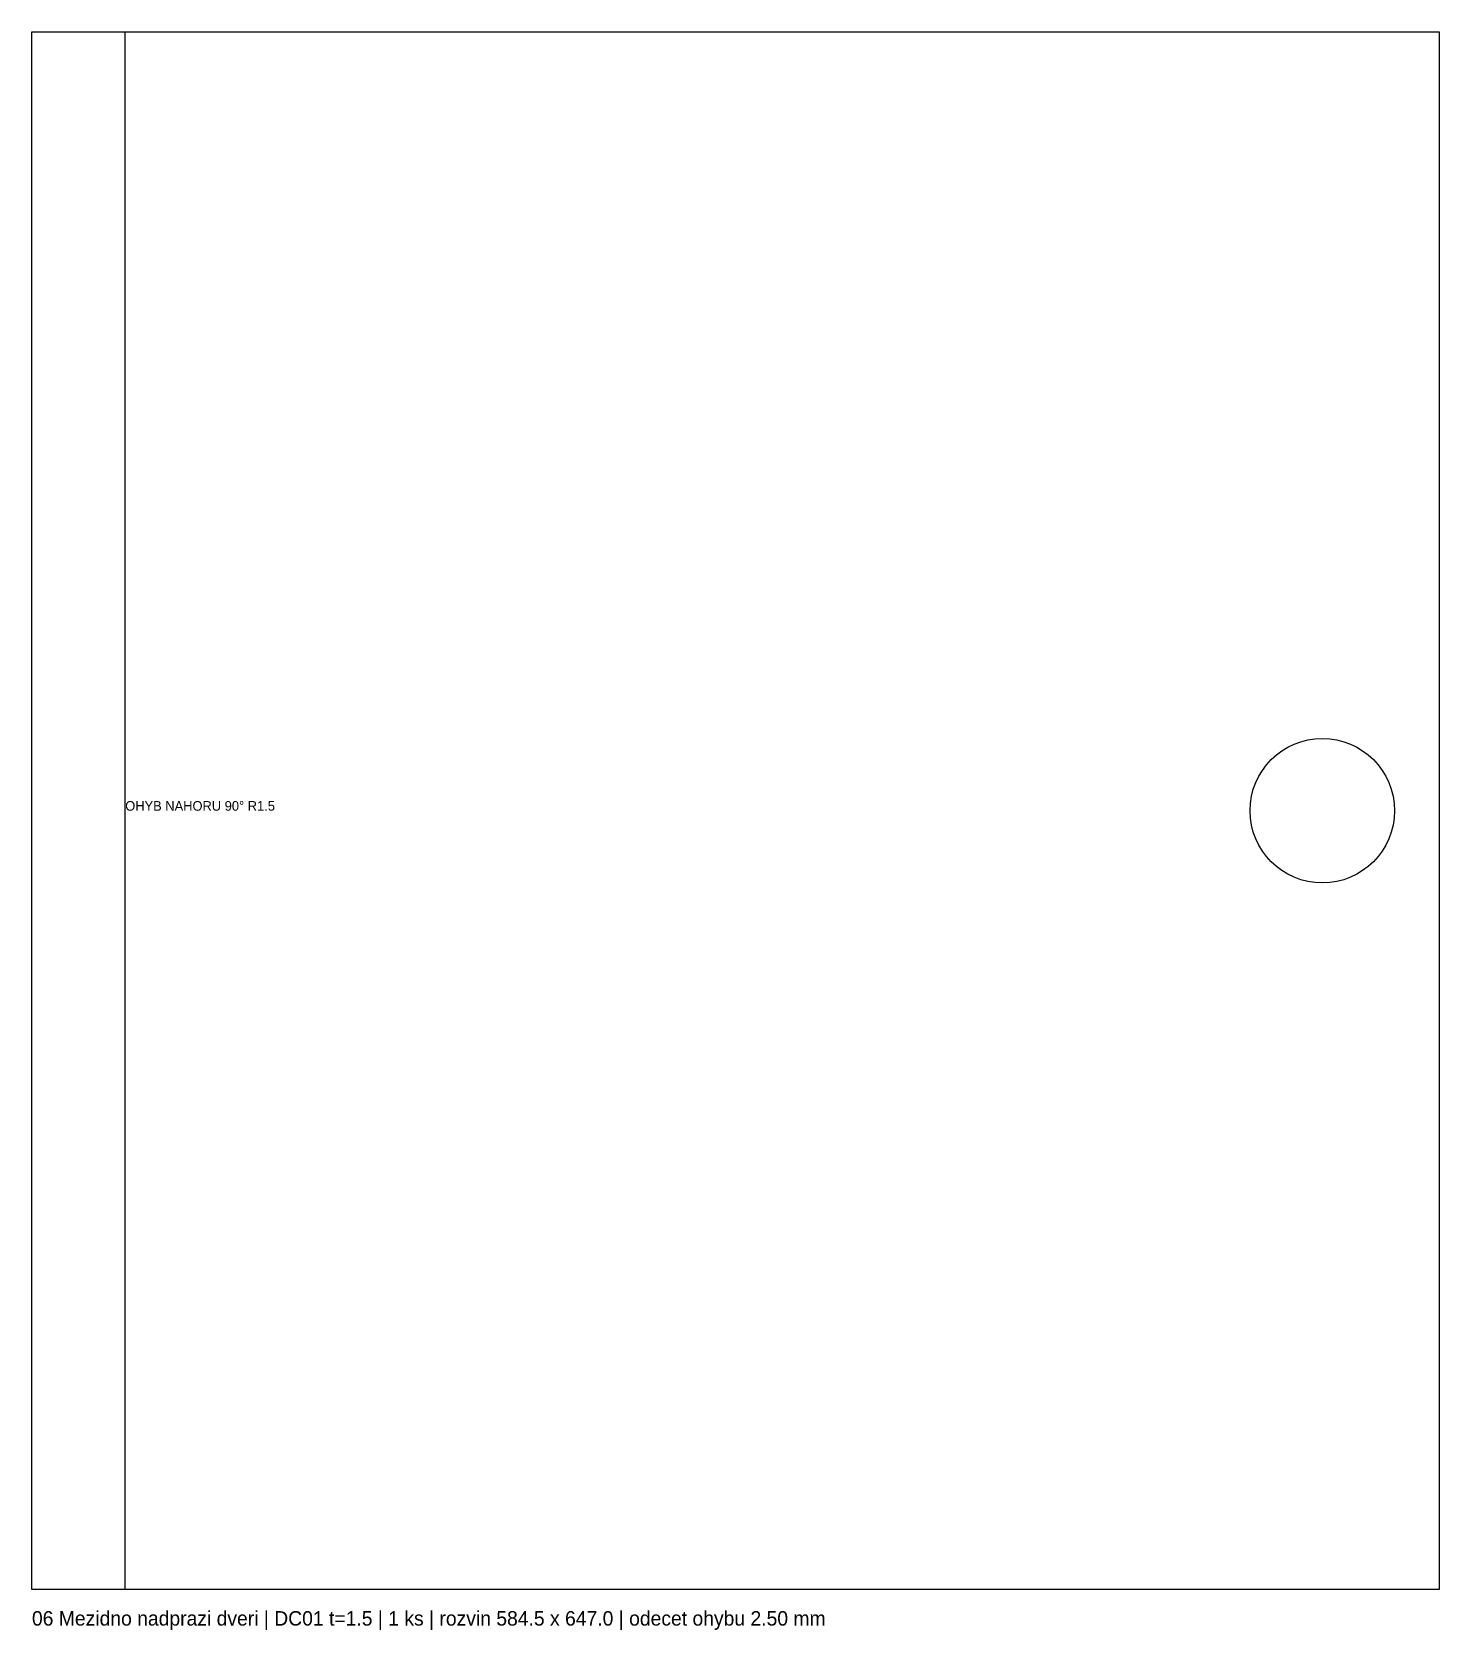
# Model space of a CAD drawing. Header units: millimetres. Extents: x 0 to 584, y -17 to 647.
import ezdxf

# ---------------------------------------------------------------- set-up
doc = ezdxf.new("R2010")
doc.units = ezdxf.units.MM
for name, color, linetype in [('BEND', 1, 'Continuous'), ('CUT', 7, 'CONTINUOUS'), ('TEXT', 3, 'CONTINUOUS')]:
    doc.layers.add(name, color=color, linetype=linetype)

msp = doc.modelspace()

# ---------------------------------------------------------------- linework, layer by layer
at = {"layer": 'BEND'}
msp.add_line((38.75, 0), (38.75, 647), dxfattribs=at)
at = {"layer": 'CUT'}
for p, q in [((0, 647), (584.5, 647)), ((0, 0), (0, 647)), ((584.5, 647), (584.5, 0)), ((584.5, 0), (0, 0))]:
    msp.add_line(p, q, dxfattribs=at)
msp.add_circle((536, 323.5), 30, dxfattribs=at)

# ---------------------------------------------------------------- texts
at = {"layer": 'TEXT'}
for s, height, p in [('OHYB NAHORU 90° R1.5', 4, (38.75, 323.5)), ('06 Mezidno nadprazi dveri | DC01 t=1.5 | 1 ks | rozvin 584.5 x 647.0 | odecet ohybu 2.50 mm', 6, (0, -15))]:
    msp.add_text(s, height=height, dxfattribs=at).set_placement(p)

doc.saveas('drawing.dxf')
